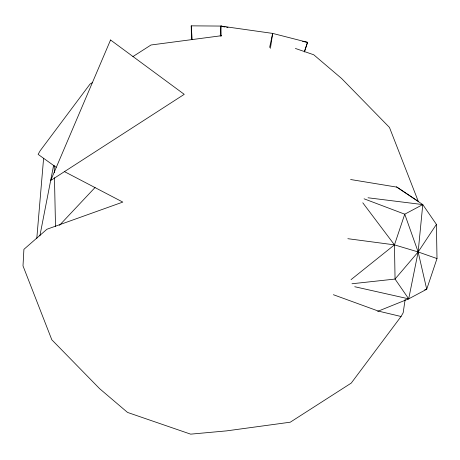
<?xml version="1.0" encoding="UTF-8"?>
<svg xmlns="http://www.w3.org/2000/svg" width="460" height="460" viewBox="0 0 460 460"><rect width="100%" height="100%" fill="white"/><g stroke="black" fill="none" stroke-linecap="round" stroke-linejoin="round"><path stroke-width="0.69" d="M220.231 36.099L220.915 26.07L191.233 25.846L191.435 39.462M36.8 238.366L43.602 158.297M396.411 186.812L422.774 204.591L418.151 251.948L408.693 298.85L377.695 311.351M405.168 299.362L403.155 312.834L401.051 316.503L351.256 383.088L290.266 422.199L226.607 430.876L190.658 434.154L127.541 412.43L99.636 388.683L51.802 339.762L23 265.88L23.908 249.349L46.891 229.258L122.803 202.089L64.406 171.591M270.405 48.329L272.671 33.407L220.915 26.07L221.139 36.127M39.87 235.899L53.59 165.473M269.635 47.437L272.671 33.407L307.539 42.331L304.44 51.905M368.034 197.783L422.774 204.591L436.413 224.382L437 258.572L426.719 289.254L408.693 298.85L407.29 298.873M304.336 51.848L307.539 42.331L302.611 41.406M436.413 224.382L418.151 251.948L395.054 279.059L351.992 283.757M59.478 225.325L95.059 187.49M351.055 279.628L394.467 244.869L404.748 214.187L422.774 204.591M92.425 82.558L90.01 84.105L40.215 150.69L38.105 154.359L56.154 167.279M132.882 56.614L151.001 44.994L221.703 35.679M424.666 289.817L426.719 289.254L418.151 251.948L404.748 214.187L364.084 198.812M347.852 238.694L394.467 244.869L418.151 251.948L437 258.572M350.6 179.521L396.894 187.134L418.266 201.313L389.465 127.431L341.63 78.51L313.726 54.763L295.4 48.455M225.141 26.864L220.915 26.07L224.382 26.956M226.55 27.128L227.959 27.393M354.74 286.729L408.693 298.85L395.054 279.059L394.467 244.869L362.791 202.802M401.051 316.503L378.367 311.086L333.385 294.71M191.233 25.846L192.142 39.468M54.2 165.531L54.355 172.718M54.464 177.744L55.516 226.602M110.549 39.986L50.675 180.527L184.242 94.34L110.549 39.986"/></g></svg>
